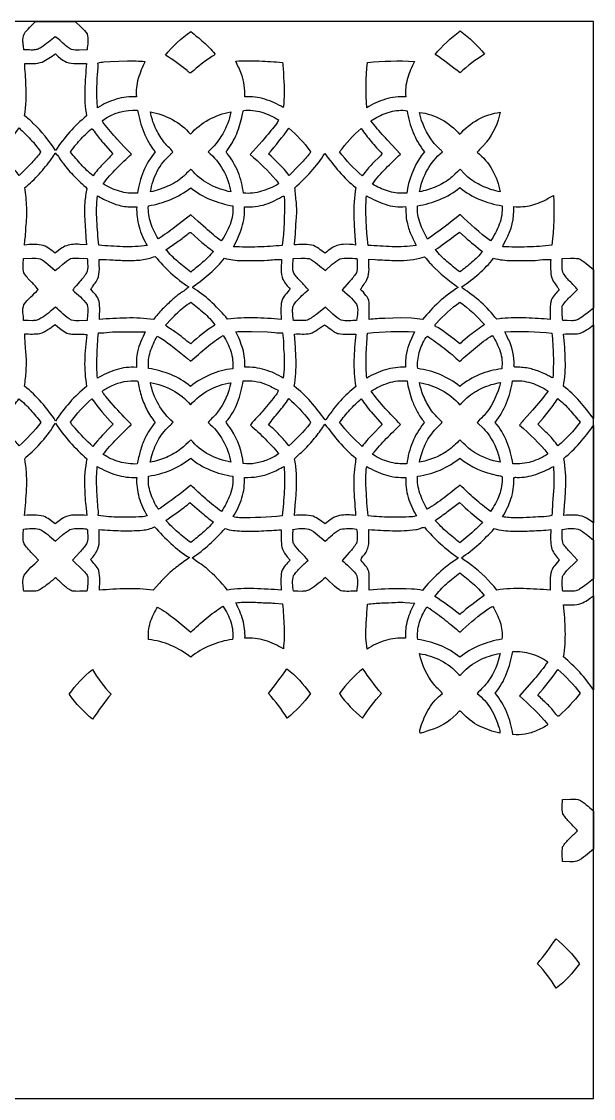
# Model space of a CAD drawing. Extents: x 6.5 to 32.8, y 0.6 to 26.9.
# Drawn here: x 18.86 to 32.82, y 0.64 to 26.92 of the extents above; entities that cross this region are included whole.
import ezdxf

# ---------------------------------------------------------------- set-up
doc = ezdxf.new("R2010")
doc.units = 0
doc.header["$LTSCALE"] = 100
doc.layers.add('LAYER_1', color=1, linetype='CONTINUOUS')

msp = doc.modelspace()

# ---------------------------------------------------------------- linework, layer by layer
at = {"layer": 'LAYER_1', "color": 0}
msp.add_lwpolyline([(32.823659, 26.918147), (6.54642, 26.918147), (6.54642, 0.640908), (32.823659, 0.640908), (32.823659, 26.918147)], close=True, dxfattribs=at)
at = {"layer": 'LAYER_1', "color": 7}
for points in [[(19.203115, 26.918147), (20.17038, 26.918147), (20.324693, 26.775691, -0.050125), (20.461269, 26.617272, -0.088556), (20.480419, 26.423379, -0.012131), (20.460743, 26.227318), (20.269806, 26.2173, -0.077487), (20.081037, 26.235464, -0.0595), (19.972874, 26.302011, -0.018629), (19.830644, 26.429793, 0.05171), (19.681098, 26.547375, -0.032526), (19.34291, 26.285391, -0.096199), (19.244961, 26.237907, -0.058101), (19.13775, 26.223015, -0.009987), (18.971853, 26.226383), (18.918007, 26.226267), (18.907364, 26.323329, -0.0153), (18.897313, 26.421573, -0.117148), (18.922737, 26.613331, -0.04062), (19.055634, 26.772045), (19.203115, 26.918147)], [(22.373726, 26.097509, -0.07193), (22.993869, 26.67482, -0.016236), (23.303612, 26.41773, -0.037385), (23.583793, 26.129304, -0.17699), (23.552195, 26.089888), (23.508378, 26.061509, 0.039643), (23.006745, 25.673131, -0.243929), (22.978657, 25.663117, -0.130431), (22.952121, 25.677171, 0.042089), (22.902424, 25.72043, 0.041947), (22.373726, 26.097509)], [(29.561909, 26.682051), (29.568683, 26.687455, -0.066559), (30.167117, 26.120612, 0.05268), (29.566996, 25.663703), (29.566996, 25.663703), (29.566996, 25.663703, 0.019658), (28.959307, 26.115769, -0.064195), (29.561909, 26.682051)], [(19.365508, 25.92986, 0.049805), (19.529347, 26.023637, -0.019384), (19.687667, 26.127465), (19.750359, 26.072311), (19.815145, 26.019104, 0.053605), (19.95622, 25.92986, 0.085669), (20.198924, 25.892218), (20.323121, 25.893942, -0.011739), (20.446554, 25.895174, 0.012373), (20.405528, 25.253976, 0.05333), (20.448656, 24.614159, 0.046665), (20.038501, 24.22335, 0.0303), (19.692397, 23.773812, 0.057275), (19.147407, 24.433371, 0.05581), (18.932722, 24.617837, 0.061297), (18.96951, 25.366739, 0.031379), (18.955846, 25.632237, -0.028411), (18.940605, 25.897539, 0.012208), (19.155027, 25.894583, 0.078183), (19.365508, 25.92986)], [(21.023339, 25.941422), (21.236308, 25.9499), (21.449425, 25.956039, -0.024795), (21.87551, 25.944838, 0.035865), (21.710653, 25.524698, 0.105143), (21.668971, 25.07874, 0.093767), (21.173776, 25.022704, 0.065218), (20.718786, 24.814917, -0.03273), (20.702724, 25.18421), (20.709326, 25.554095, -0.019706), (20.727425, 25.729397, 0.069769), (20.727983, 25.904897, -0.071669), (20.873986, 25.932028), (21.023339, 25.941422)], [(24.094623, 25.952196, -0.025549), (24.663525, 25.956794, -0.009821), (25.231639, 25.921188, -0.035027), (25.258967, 25.549366, -0.053552), (25.25161, 24.817019, 0.066871), (24.80286, 25.022408, 0.09114), (24.3143, 25.079003, 0.04221), (24.300078, 25.360826, 0.057609), (24.230476, 25.633978, 0.036866), (24.162944, 25.793284, -0.034334), (24.094623, 25.952196)], [(27.289147, 24.816231, -0.046105), (27.307486, 25.918988, -0.039646), (28.450863, 25.946152), (28.450863, 25.946152, 0.037064), (28.284627, 25.526833, 0.102861), (28.240383, 25.081105, 0.092307), (27.745352, 25.021981, 0.060917), (27.289147, 24.816231), (27.289147, 24.816231)], [(20.851223, 24.513254, -0.169783), (21.694985, 24.753953, 0.048598), (21.845948, 24.217602, 0.076473), (22.12383, 23.736236, 0.07817), (21.837835, 23.263213, 0.059365), (21.689993, 22.729292, -0.089223), (21.254809, 22.775934, -0.06879), (20.854114, 22.955014, -0.031305), (21.181922, 23.333932, -0.016057), (21.544417, 23.680528), (21.370581, 23.863052), (21.198444, 24.047326, -0.020948), (20.871982, 24.431269, -0.010771), (20.843866, 24.472656, -0.143487), (20.837912, 24.494753, -0.130847), (20.84151, 24.504666, -0.109262), (20.851223, 24.513254)], [(22.986249, 24.169285, -0.172124), (23.971908, 24.711384, -0.084816), (23.773186, 24.178942, -0.078384), (23.414831, 23.736762, -0.176212), (23.972434, 22.758986, -0.056891), (23.475695, 22.93258, -0.099334), (23.057986, 23.247479, -0.06416), (23.040417, 23.264252, 0.071221), (23.005476, 23.300654, 0.165006), (22.983621, 23.30634), (22.936363, 23.26164), (22.891322, 23.2146, -0.036053), (22.797053, 23.125027, -0.076555), (22.425887, 22.897959, -0.038552), (22.011363, 22.760562, -0.084443), (22.176647, 23.2641, -0.092013), (22.503536, 23.680528, 0.023082), (22.557142, 23.73755, 0.04911), (22.443065, 23.863089, -0.046075), (22.328004, 23.988235, -0.04977), (22.126655, 24.331908, -0.064988), (22.008473, 24.711647, -0.080862), (22.545251, 24.525604, -0.093489), (22.986249, 24.169285)], [(24.250972, 24.631239, 0.034236), (24.256938, 24.661113), (24.261253, 24.691874, -0.13073), (24.282768, 24.748172, -0.105083), (24.725244, 24.704585, -0.063444), (25.13126, 24.516933, -0.125013), (25.0858, 24.423452), (25.019056, 24.342189, -0.01655), (24.73651, 24.003081), (24.444898, 23.671857, -0.038857), (25.071085, 23.055393), (25.108103, 23.00944, -0.092323), (25.133888, 22.95659, -0.058835), (24.722616, 22.775704, -0.100817), (24.278038, 22.732183, 0.063217), (24.147374, 23.24495, 0.0777), (23.880726, 23.700762, -0.080873), (23.86668, 23.718893, -0.120557), (23.861971, 23.737024, -0.120575), (23.866573, 23.755156, -0.080897), (23.880463, 23.773287, 0.065972), (24.115382, 24.180387, 0.050249), (24.250972, 24.631239)], [(27.389911, 24.496593), (27.484081, 24.552668, -0.069494), (27.865027, 24.716912, -0.105347), (28.276383, 24.741866, 0.062474), (28.419035, 24.213135, 0.071595), (28.695504, 23.740966, 0.123919), (28.285937, 22.844126), (28.26389, 22.728968), (28.189598, 22.727139, -0.081967), (27.793504, 22.78557, -0.062542), (27.428942, 22.953963, -0.03755), (27.755141, 23.332946, -0.002825), (28.111099, 23.684733), (27.783566, 24.032865, -0.018643), (27.470975, 24.394333), (27.389911, 24.496593)], [(28.57568, 24.701662, -0.09905), (29.11548, 24.527871, -0.089019), (29.557135, 24.169022, -0.082477), (30.004407, 24.525769, -0.09824), (30.545685, 24.702976, -0.113342), (30.216168, 23.982717, -0.026095), (30.160596, 23.917824), (30.100713, 23.85675, 0.040303), (29.987031, 23.729404, -0.096991), (30.3535, 23.296881, -0.085209), (30.544371, 22.761876, -0.045913), (30.146665, 22.88758, -0.065535), (29.786798, 23.097436, -0.026966), (29.673083, 23.202939), (29.566069, 23.315537), (29.502224, 23.254254), (29.439807, 23.191443, -0.042694), (29.30645, 23.075626, -0.065169), (28.959262, 22.880452, -0.038828), (28.578571, 22.760562, -0.179276), (29.134334, 23.737024, 0.024429), (29.079641, 23.798566), (29.021178, 23.856487, -0.036921), (28.909401, 23.976936, -0.110963), (28.57568, 24.701662)], [(18.33255, 23.727302, 0.019956), (18.805277, 24.320905, -0.006468), (19.083258, 24.042859, -0.051865), (19.326355, 23.735448, -0.065984), (19.225943, 23.5992, 0.010239), (19.110356, 23.473989, -0.024498), (18.960149, 23.316556), (18.882101, 23.240635), (18.805803, 23.162867, 0.014248), (18.596965, 23.405241, 0.029141), (18.368024, 23.628499, -0.048797), (18.322105, 23.674058, -0.181982), (18.314074, 23.70015, -0.118679), (18.319222, 23.713647, -0.08359), (18.33255, 23.727302)], [(20.558232, 24.288321, -0.111232), (20.569606, 24.296557, -0.154541), (20.580149, 24.29735, -0.107044), (20.589965, 24.292372, -0.052743), (20.599159, 24.283295), (20.616099, 24.259535, 0.056682), (20.631808, 24.239445, 0.020822), (20.854475, 23.959724), (21.089558, 23.690251, -0.009889), (20.839957, 23.429876, 0.041596), (20.607108, 23.153932, -0.037539), (20.317697, 23.428759, -0.007197), (20.053709, 23.728616, -0.040901), (20.287938, 24.024432, -0.023116), (20.558232, 24.288321)], [(24.88767, 23.690514, 0.024966), (25.38904, 24.318802, -0.051289), (25.909329, 23.755681, -0.171806), (25.914572, 23.732089, -0.110353), (25.905946, 23.710616, -0.031975), (25.890668, 23.690719), (25.875957, 23.671857, -0.023709), (25.642549, 23.413092), (25.397711, 23.164969, 0.042063), (24.88767, 23.690514)], [(26.62696, 23.736499, -0.0624), (27.155396, 24.310394, 0.028176), (27.397902, 23.991092, 0.009281), (27.66386, 23.690514, -0.030985), (27.575864, 23.596507), (27.482547, 23.507624, 0.021203), (27.250523, 23.24456), (27.17668, 23.153932, -0.051348), (26.62696, 23.736499)], [(19.682937, 23.712849, -0.057029), (19.782988, 23.588656, 0.029343), (19.876338, 23.458748, 0.034813), (20.152282, 23.13833, 0.01566), (20.459167, 22.847277, 0.040488), (20.40768, 22.50477, 0.025761), (20.402014, 22.158813, 0.009153), (20.434809, 21.638801), (20.446554, 21.466408), (20.284251, 21.480483, 0.034423), (20.118548, 21.480072, 0.063147), (19.959448, 21.448523, 0.091281), (19.816951, 21.369182), (19.685565, 21.267227, 0.012473), (19.523664, 21.385474, 0.097588), (19.341859, 21.465094, 0.078614), (18.93824, 21.464832), (18.945557, 21.573574), (18.955583, 21.682046, 0.021552), (18.968985, 21.899457, 0.04122), (18.987937, 22.383878, 0.025382), (18.942445, 22.866722, 0.036962), (19.291308, 23.196403, 0.028248), (19.594646, 23.56885, 0.037834), (19.682937, 23.712849)], [(26.266699, 23.701287, 0.019053), (26.6153, 23.256414, 0.051977), (27.022433, 22.865934, 0.052437), (26.974345, 22.165744, 0.011302), (26.991541, 21.814233), (27.017703, 21.46378, 0.051847), (26.709963, 21.481518, 0.147149), (26.4241, 21.383372, 0.047267), (26.275634, 21.26565, -0.008484), (26.115704, 21.380941, 0.103196), (25.939022, 21.463518, 0.08034), (25.522002, 21.466145, 0.017237), (25.55071, 21.800326, -0.010747), (25.575082, 22.134901, 0.040016), (25.57055, 22.499432, 0.006069), (25.532513, 22.861992, 0.027345), (25.930449, 23.255133, 0.045622), (26.266699, 23.701287)], [(21.958546, 22.421849, 0.05923), (22.50324, 22.576917, 0.066839), (22.991767, 22.862255, 0.074344), (23.477108, 22.575275, 0.05403), (24.020784, 22.419746, -0.105045), (23.952167, 21.96988, -0.062949), (23.739092, 21.564159, -0.024576), (23.357776, 21.872917), (23.175827, 22.037667), (22.995971, 22.204536), (22.604966, 21.901067, -0.018157), (22.201348, 21.614349, -0.056575), (22.016684, 22.000362, -0.099215), (21.958546, 22.421849)], [(28.527856, 22.422111, 0.059106), (29.075835, 22.576096, 0.072674), (29.564493, 22.866459, 0.077336), (30.04737, 22.575373, 0.05877), (30.591933, 22.423425, -0.110064), (30.52532, 21.971654, -0.059754), (30.31208, 21.563634, -0.031467), (29.566332, 22.208215, -0.02115), (28.775387, 21.610407, -0.055244), (28.589542, 21.998621, -0.096937), (28.527856, 22.422111)], [(20.712479, 22.665439, 0.023802), (21.011186, 22.51556, 0.059121), (21.329995, 22.417119, 0.0685), (21.501618, 22.398987, -0.022457), (21.675015, 22.396622, 0.089189), (21.730394, 21.907537, 0.060227), (21.927276, 21.454321, -0.042902), (21.337286, 21.424003, -0.011429), (20.746114, 21.457737, -0.008239), (20.701607, 22.061193, -0.037626), (20.712479, 22.665439)], [(24.824079, 22.459162, 0.048576), (25.263172, 22.668592, -0.049223), (25.281828, 22.5556, -0.029757), (25.228223, 21.455897, -0.015043), (24.631959, 21.417533, -0.022603), (24.034711, 21.424102, 0.051172), (24.240626, 21.892855, 0.094957), (24.303264, 22.398462, 0.088535), (24.824079, 22.459162)], [(27.284154, 22.66465, 0.050265), (27.741312, 22.458177, 0.10965), (28.235916, 22.405031, -0.020148), (28.247905, 22.212518, 0.053597), (28.272704, 22.021383, 0.062513), (28.364904, 21.730396, 0.004833), (28.495535, 21.453795, -0.044882), (27.90906, 21.424627, -0.005592), (27.321205, 21.454583, -0.020623), (27.294862, 21.755294), (27.28647, 21.90603), (27.27522, 22.056595, -0.012145), (27.267074, 22.360918, -0.029346), (27.284154, 22.66465)], [(31.721645, 22.605431), (31.845333, 22.675013, -0.047075), (31.804702, 21.461752, -0.024283), (31.208329, 21.417478, -0.017035), (30.609801, 21.422525, -0.073006), (30.642615, 21.507039), (30.687845, 21.586232, 0.138549), (30.879143, 22.40398, 0.091851), (31.315128, 22.438357, 0.064817), (31.721645, 22.605431)], [(22.904789, 21.725765, 0.040468), (22.924904, 21.740853), (22.945486, 21.757396, -0.092389), (22.967793, 21.768371, -0.156563), (22.993081, 21.766757), (23.264656, 21.529539, 0.024715), (23.548845, 21.307694, -0.036081), (23.282328, 21.043016, -0.013033), (22.990979, 20.805536, -0.020924), (22.674239, 21.061213, -0.03421), (22.387653, 21.35), (22.650163, 21.532364, 0.017288), (22.904789, 21.725765)], [(28.967211, 21.352628, 0.009402), (29.408496, 21.669716), (29.555033, 21.776217), (29.69188, 21.655247, 0.020621), (30.116315, 21.308745, -0.039737), (29.853871, 21.043575, -0.013651), (29.56423, 20.807375, -0.02203), (29.246702, 21.059998, -0.046444), (28.967211, 21.352628)], [(18.920372, 20.78793, -0.074097), (18.900368, 20.961294, -0.01855), (18.912489, 21.136629), (19.114002, 21.143658, -0.052605), (19.31453, 21.130585, -0.047464), (19.505303, 20.996801), (19.685039, 20.847054, 0.028441), (19.777798, 20.917698), (19.866418, 20.995192, -0.056683), (20.054497, 21.135052, -0.050622), (20.26038, 21.145136), (20.46705, 21.136103, -0.006088), (20.47697, 20.960309, -0.097655), (20.451021, 20.787667, -0.05158), (20.283372, 20.573081), (20.192576, 20.47117, 0.030547), (20.110205, 20.363027, -0.009234), (20.297365, 20.198926, -0.055627), (20.461269, 20.012751, -0.082392), (20.479893, 19.817741, -0.013486), (20.461269, 19.620958), (20.270496, 19.617772, -0.040861), (20.080512, 19.628578, -0.063799), (19.877454, 19.780526, 0.018057), (19.688193, 19.951, -0.044749), (19.33345, 19.676665, -0.098979), (19.236278, 19.63121, -0.05765), (19.130163, 19.618494), (19.020648, 19.6212, 0.024494), (18.913277, 19.622009, 0.03038), (18.907241, 19.718853), (18.896722, 19.816756, -0.13337), (18.921948, 20.00697, -0.060435), (19.089302, 20.19955, 0.027439), (19.269071, 20.380895, 0.025969), (19.087134, 20.578205, -0.062735), (18.920372, 20.78793)], [(20.755574, 21.11587, -0.013011), (21.10036, 21.101992, 0.011212), (21.447487, 21.086833, 0.036065), (21.791312, 21.104193, 0.060541), (22.126195, 21.187869, 0.080884), (22.948672, 20.441333, -0.021694), (22.740425, 20.28679, 0.033889), (22.53612, 20.12732, 0.01053), (22.298803, 19.896507, 0.037238), (22.08494, 19.644607, 0.045421), (21.424855, 19.684384, 0.009697), (20.763194, 19.651439), (20.768676, 19.760342), (20.77157, 19.86954, 0.041177), (20.756888, 20.086853, 0.127723), (20.675264, 20.248392, 0.009337), (20.551663, 20.384311, -0.028016), (20.593041, 20.446872), (20.638509, 20.506993, 0.06566), (20.716684, 20.634996, 0.106609), (20.761059, 20.872083), (20.758107, 20.994469, -0.014023), (20.755574, 21.11587)], [(23.817135, 21.142935, 0.01647), (24.022656, 21.100826, 0.049092), (24.231527, 21.085914), (24.547347, 21.085323, 0.014831), (24.862969, 21.09222, -0.039053), (25.206676, 21.113768, -0.006376), (25.20214, 20.928299), (25.201551, 20.866203, 0.098459), (25.243726, 20.624748, 0.071071), (25.417419, 20.390355, -0.022912), (25.301241, 20.251414, 0.112656), (25.212457, 20.096313, 0.046918), (25.193537, 19.872595), (25.195902, 19.647498, 0.019035), (24.543799, 19.687538, 0.034329), (23.8915, 19.658009, 0.032526), (23.519086, 20.055386, 0.04718), (23.08873, 20.388516), (23.066772, 20.403178, -0.073382), (23.047081, 20.42284, -0.086771), (23.041996, 20.433308, -0.147816), (23.04217, 20.443538, -0.14296), (23.049168, 20.453035, -0.081649), (23.064555, 20.461304, 0.030364), (23.464298, 20.776401, 0.038178), (23.817135, 21.142935)], [(25.493623, 21.137417), (25.690177, 21.142114, -0.033945), (25.88673, 21.135578, -0.061459), (26.089427, 20.998739, 0.016162), (26.280101, 20.843375), (26.448866, 20.994502, -0.045146), (26.631427, 21.127695, -0.072878), (26.838886, 21.146154, 0.005017), (27.04871, 21.136629, -0.009014), (27.058761, 20.958272, -0.086415), (27.035309, 20.782674, -0.031004), (26.869631, 20.574165), (26.692128, 20.375114), (26.872324, 20.207367, -0.046423), (27.037936, 20.025627, -0.1153), (27.066973, 19.824573, -0.018217), (27.042403, 19.620169, 0.014444), (26.851631, 19.617345, -0.055311), (26.662435, 19.629892, -0.048148), (26.464173, 19.77895), (26.282466, 19.948898), (26.068076, 19.780493, -0.041464), (25.840483, 19.631994, -0.053701), (25.671586, 19.620859, 0.022461), (25.501506, 19.620169), (25.487895, 19.738261, -0.030775), (25.478743, 19.86054, -0.080959), (25.495557, 19.976612, -0.128305), (25.559842, 20.076079, -0.042536), (25.863606, 20.374589, 0.008213), (25.678516, 20.571865, -0.03911), (25.506236, 20.779784, -0.093849), (25.483473, 20.956925), (25.493623, 21.137417)], [(28.581404, 21.146564), (28.700575, 21.178234), (28.737769, 21.135772), (28.806773, 21.053739, 0.033792), (28.880496, 20.976075, 0.052117), (29.524289, 20.432662, 0.08387), (28.649519, 19.643819, 0.045227), (28.385532, 19.677421), (28.118982, 19.684811), (27.733922, 19.67591, 0.021741), (27.349847, 19.649074), (27.351259, 19.855318, 0.024507), (27.34538, 20.061364, 0.143795), (27.269406, 20.237192, 0.01871), (27.139629, 20.38326, -0.035184), (27.178819, 20.447533), (27.223552, 20.508406, 0.065511), (27.30176, 20.637099, 0.097184), (27.34423, 20.873955, 0.00727), (27.340226, 21.056587), (27.339599, 21.116921), (27.494775, 21.110887, 0.004701), (27.963651, 21.087695, 0.026483), (28.274947, 21.095224, 0.044269), (28.581404, 21.146564)], [(30.38697, 21.141359, 0.062382), (30.82695, 21.08552, 0.005155), (31.161041, 21.08673), (31.272251, 21.086439, 0.029104), (31.399514, 21.08901), (31.526286, 21.101089, -0.045929), (31.780715, 21.111403, 0.013755), (31.776642, 20.885353, 0.06193), (31.806467, 20.662062, 0.0968), (31.888255, 20.515106), (31.939421, 20.447664, -0.045205), (31.982261, 20.377217, -0.015529), (31.885331, 20.262221, 0.067766), (31.801211, 20.138357, 0.071997), (31.766197, 19.895194, 0.003204), (31.767839, 19.648286, 0.016818), (31.181463, 19.68514, 0.023834), (30.594298, 19.6743, 0.02703), (30.527488, 19.665465), (30.46186, 19.65249, 0.088442), (29.622828, 20.413742), (29.61258, 20.446063, 0.029488), (30.02579, 20.765331, 0.044585), (30.38697, 21.141359)], [(32.063195, 21.135052), (32.259191, 21.142935, -0.040503), (32.454989, 21.135052, -0.064417), (32.646911, 21.012699), (32.823659, 20.867287), (32.823659, 19.925511, -0.023718), (32.497295, 19.676665, -0.104686), (32.399343, 19.630081, -0.059825), (32.291906, 19.61833), (32.180872, 19.622345, 0.029431), (32.07213, 19.62306, -0.024693), (32.061684, 19.800497), (32.061093, 19.978328, -0.048632), (32.236855, 20.188907, -0.011436), (32.436858, 20.377217, 0.01137), (32.242538, 20.580635, -0.066932), (32.072655, 20.803171, -0.057448), (32.060239, 20.968422), (32.063195, 21.135052)], [(22.372938, 19.512433), (22.52007, 19.661827, -0.008178), (22.668656, 19.811074, -0.058391), (22.996497, 20.070298, -0.014641), (23.310937, 19.812026, -0.056816), (23.584582, 19.512958, 0.042982), (22.991504, 19.056523, -0.027023), (22.810684, 19.193755, 0.027987), (22.629667, 19.330594, 0.017559), (22.498445, 19.417867, -0.04706), (22.372938, 19.512433)], [(28.98981, 19.556841, -0.052598), (29.562916, 20.074503, -0.05206), (30.162563, 19.526885, -0.028591), (29.985684, 19.39655, 0.030835), (29.809397, 19.265427), (29.68389, 19.160482, 0.01303), (29.559763, 19.054158), (29.42067, 19.164226), (29.280272, 19.272522, 0.026642), (28.987182, 19.471966, -0.188539), (28.962613, 19.488553, -0.188955), (28.958934, 19.512433, -0.187816), (28.98981, 19.556841)], [(19.311114, 19.304317, 0.066677), (19.504449, 19.400163, 0.014103), (19.680835, 19.52636), (19.748368, 19.467642), (19.818068, 19.411167, 0.058576), (19.970673, 19.318244, 0.065419), (20.089754, 19.292217, 0.028492), (20.211865, 19.288978), (20.334321, 19.290714, -0.045568), (20.454437, 19.279616, 0.025645), (20.40405, 18.646204, 0.051904), (20.451809, 18.013579, 0.04745), (20.038008, 17.623231, 0.036071), (19.693974, 17.169029, 0.07843), (18.937715, 18.020674, -0.014148), (18.959164, 18.212531, 0.038245), (18.97135, 18.405373, 0.049279), (18.969937, 18.852808), (18.95195, 19.07628, -0.01947), (18.943496, 19.29985, 0.045039), (19.311114, 19.304317)], [(25.906176, 19.307207, 0.059186), (26.088408, 19.399802), (26.258028, 19.51506, -0.047456), (26.342287, 19.462559), (26.422458, 19.399933, 0.033142), (26.505683, 19.341791, 0.073245), (26.599106, 19.30274, 0.033694), (26.810244, 19.287335, 0.012438), (27.02217, 19.291441, 0.018926), (26.977269, 18.649817, 0.050798), (27.021644, 18.009375, 0.0499), (26.645289, 17.661595, 0.028489), (26.326874, 17.258634, 0.074692), (26.319571, 17.251101), (26.29879, 17.216426, -0.042083), (26.291284, 17.206375, -0.094549), (26.283012, 17.199843, -0.162343), (26.273686, 17.19849, -0.129295), (26.263021, 17.203977, 0.027442), (25.922303, 17.641887, 0.053601), (25.516747, 18.018309, 0.053787), (25.563389, 18.654579, 0.01225), (25.547713, 18.974378), (25.522528, 19.293018, -0.012301), (25.714844, 19.293609, 0.046383), (25.906176, 19.307207)], [(32.474697, 19.305894, 0.064359), (32.657455, 19.395138, 0.018919), (32.823659, 19.513747), (32.823659, 17.228415, 0.021469), (32.485898, 17.651971, 0.052908), (32.089998, 18.020148, 0.051016), (32.13664, 18.655565, 0.019089), (32.094203, 19.292755, -0.017582), (32.284844, 19.294397, 0.043627), (32.474697, 19.305894)], [(20.738494, 19.320083, 0.025534), (21.010726, 19.336769, -0.031323), (21.282958, 19.350302), (21.878663, 19.349777, -0.009177), (21.775656, 19.109767, 0.049697), (21.692358, 18.862071, 0.054267), (21.665818, 18.671692), (21.664422, 18.575247), (21.66608, 18.478949, 0.094049), (21.17128, 18.42127, 0.061911), (20.715107, 18.2146, -0.028102), (20.704629, 18.767637, -0.011997), (20.738494, 19.320083)], [(22.990453, 18.629255, -0.007214), (23.37351, 18.962023, -0.03539), (23.782975, 19.260697, -0.062392), (23.96882, 18.872286, -0.104755), (24.017893, 18.447416, 0.139755), (22.986774, 18.015156, 0.079246), (22.504094, 18.304008, 0.056808), (21.962488, 18.453723, -0.102932), (22.005385, 18.86217, -0.058229), (22.175596, 19.238887, -0.074162), (22.341143, 19.140084, -0.024331), (22.990453, 18.629255)], [(24.090681, 19.350039, -0.013072), (24.476957, 19.354474), (24.863232, 19.348463), (25.046122, 19.32951, 0.028866), (25.229799, 19.322974, -0.040137), (25.255223, 19.062008, 0.019755), (25.270004, 18.800057, -0.047439), (25.250559, 18.218541, 0.065086), (24.802039, 18.421402, 0.086942), (24.315089, 18.481577, 0.084679), (24.261812, 18.930195, 0.050249), (24.090681, 19.350039)], [(27.307623, 19.312042, -0.040807), (28.455068, 19.349777), (28.455068, 19.349777), (28.34247, 19.09423, 0.054189), (28.25904, 18.828436, 0.046354), (28.237, 18.656156, 0.015711), (28.236441, 18.482102, 0.084367), (27.7444, 18.419628, 0.061077), (27.289409, 18.218804, -0.032717), (27.272968, 18.721878, -0.011738), (27.30128, 19.224998), (27.307623, 19.312042)], [(29.555296, 18.623474, -0.007176), (29.941243, 18.959067, -0.034744), (30.353598, 19.26096, -0.065941), (30.544108, 18.870972, -0.11749), (30.58405, 18.442949, 0.147687), (29.564756, 18.015418, 0.138536), (28.532323, 18.448205, -0.090015), (28.572001, 18.845089, -0.073176), (28.736234, 19.209456), (28.773811, 19.238887, -0.014237), (29.176969, 18.946848, -0.025958), (29.555296, 18.623474)], [(30.663407, 19.350039, -0.03401), (31.810934, 19.315616, -0.014377), (31.842335, 18.771349, -0.023967), (31.831956, 18.226687, -0.058793), (31.720245, 18.275859, 0.022237), (31.612278, 18.33311, 0.043519), (31.306805, 18.440124, 0.0601), (30.986354, 18.482102), (30.951976, 18.483223, -0.041142), (30.91511, 18.48496, -0.065742), (30.899647, 18.489362, -0.118176), (30.888246, 18.497881, -0.136898), (30.882467, 18.511838, -0.090449), (30.883873, 18.532554, 0.123729), (30.753801, 19.148756, 0.007049), (30.685587, 19.299558), (30.663407, 19.350039)], [(21.058551, 18.031973, -0.123627), (21.693934, 18.153111, -0.019642), (21.735715, 17.97643, 0.023968), (21.779073, 17.799945, 0.041287), (21.919097, 17.452494, 0.056729), (22.123567, 17.139335), (21.987714, 16.948004, 0.050325), (21.873145, 16.743863, 0.044305), (21.761237, 16.438883, 0.013282), (21.685, 16.122669, -0.083526), (21.251228, 16.175158, -0.072223), (20.853325, 16.357325, -0.028643), (21.182382, 16.730691, -0.007664), (21.537847, 17.079423, 0.117288), (21.512096, 17.117985), (21.479249, 17.151423, -0.019597), (21.053891, 17.610408), (20.917705, 17.768412, 0.031776), (20.893842, 17.799645), (20.868106, 17.830657, -0.160586), (20.837822, 17.901375, -0.041671), (20.945723, 17.97032), (21.058551, 18.031973)], [(23.859441, 17.157204, 0.089795), (24.134433, 17.624282, 0.046989), (24.27541, 18.151272, -0.044959), (24.550467, 18.141155, -0.064291), (24.816459, 18.071914, -0.039051), (24.974122, 18.000013), (25.050737, 17.959173), (25.128632, 17.92082, -0.13281), (25.078935, 17.813215, 0.011633), (25.003815, 17.718223), (24.76305, 17.430618, -0.021775), (24.510854, 17.153262, 0.059135), (24.447263, 17.06681, -0.024478), (24.80782, 16.734896, -0.015367), (25.140982, 16.375193, -0.067686), (25.008611, 16.288577), (24.936266, 16.255431), (24.863232, 16.224625, -0.048501), (24.575036, 16.139059, -0.086647), (24.276198, 16.132917, 0.114344), (23.988463, 16.952767, 0.037703), (23.954003, 17.002965), (23.915576, 17.050847, -0.115812), (23.859441, 17.157204)], [(27.395569, 17.899273, -0.063859), (27.816498, 18.100031, -0.108164), (28.277434, 18.147856, 0.045478), (28.320463, 17.911426), (28.354147, 17.7957), (28.390689, 17.680909, 0.02328), (28.509429, 17.42175, 0.046236), (28.662658, 17.181904, 0.000617), (28.684994, 17.149058, -0.143699), (28.689781, 17.131501, -0.216162), (28.679738, 17.114635, 0.078695), (28.405371, 16.649232, 0.057231), (28.264821, 16.126085, -0.086849), (27.831213, 16.172826, -0.077929), (27.435248, 16.355748), (27.438927, 16.375193, -0.021084), (27.76552, 16.740611, -0.011651), (28.115566, 17.084153, -0.007091), (27.740097, 17.47841, -0.030466), (27.395569, 17.899273)], [(30.849187, 18.149695, -0.099763), (31.303816, 18.100885, -0.077206), (31.715285, 17.897959, -0.018457), (31.337558, 17.435131), (31.206295, 17.285174), (31.108346, 17.180393, 0.051527), (31.020252, 17.067336, -0.045351), (31.713183, 16.369675, -0.077989), (31.305064, 16.177063, -0.086101), (30.857333, 16.124771, 0.052942), (30.709786, 16.661714, 0.085923), (30.422707, 17.136182, 0.07813), (30.702067, 17.614264, 0.053026), (30.849187, 18.149695)], [(22.007159, 18.109228, -0.081009), (22.545185, 17.922857, -0.090452), (22.989402, 17.56818, -0.178011), (23.973222, 18.106075, -0.108802), (23.648172, 17.386341, -0.040772), (23.533045, 17.258601, 0.030995), (23.415356, 17.133029, -0.096156), (23.779, 16.698108, -0.079423), (23.972959, 16.163661, -0.071396), (23.434407, 16.35427, -0.103157), (22.994395, 16.71417), (22.934031, 16.658298), (22.875687, 16.600258, -0.030767), (22.754221, 16.489499, -0.062545), (22.397376, 16.283781, -0.053365), (22.002692, 16.164975, -0.05038), (22.140976, 16.588203, -0.080037), (22.382135, 16.960387), (22.426802, 17.006377), (22.47381, 17.050026, 0.035595), (22.563711, 17.141437, -0.16978), (22.007159, 18.109228)], [(29.735295, 17.738982, -0.073145), (30.11753, 17.979419, -0.062523), (30.550415, 18.109491, -0.110955), (30.20592, 17.367947, -0.038157), (30.098315, 17.250948), (30.041113, 17.195601), (29.98598, 17.138284), (30.143545, 16.982329, -0.045915), (30.283175, 16.810607, -0.097335), (30.547787, 16.16445, -0.088769), (29.9216, 16.400945, -0.0544), (29.731977, 16.54501, -0.011752), (29.562653, 16.713118, -0.053247), (29.267987, 16.448474, -0.070261), (28.918335, 16.26404), (28.749603, 16.204982, -0.066339), (28.575943, 16.167603, -0.056017), (28.70907, 16.581568, -0.075344), (28.944087, 16.94646), (28.990315, 16.995903), (29.038981, 17.043029, 0.028401), (29.133283, 17.140386, 0.021764), (28.998875, 17.276535, -0.051501), (28.873139, 17.419976, -0.044714), (28.688377, 17.749493, -0.062087), (28.57752, 18.109754, -0.077664), (29.115415, 17.924072, -0.097016), (29.557135, 17.567917), (29.602377, 17.609907, -0.013541), (29.735295, 17.738982)], [(18.320725, 17.111219), (18.565498, 17.4071, 0.024791), (18.794504, 17.714807, -0.041189), (19.083619, 17.443527, -0.025266), (19.334501, 17.136182, -0.045717), (18.803438, 16.563601, 0.016872), (18.594928, 16.80706, 0.031006), (18.364345, 17.029234, 0.051368), (18.345927, 17.04718), (18.324207, 17.066974, -0.142054), (18.311651, 17.088394, -0.135633), (18.312705, 17.099645, -0.110642), (18.320725, 17.111219)], [(20.058964, 17.140386, -0.058509), (20.580042, 17.710865, 0.038316), (21.096127, 17.089934, 0.029085), (20.599225, 16.549937, -0.033518), (20.169066, 16.996124), (20.107315, 17.064609, -0.102722), (20.058964, 17.140386)], [(24.889509, 17.081525, -0.00574), (25.143676, 17.394586, 0.02397), (25.386412, 17.716909, -0.050927), (25.880687, 17.193466, -0.083125), (25.91038, 17.148828, -0.132873), (25.913722, 17.123737, -0.18051), (25.899869, 17.100445, -0.037732), (25.390353, 16.56544, 0.02071), (25.154121, 16.837377, 0.03451), (24.889509, 17.081525)], [(26.625909, 17.139073, -0.021038), (26.875444, 17.439914, -0.031459), (27.155133, 17.712967, 0.034407), (27.398821, 17.39094), (27.664386, 17.086255), (27.410383, 16.827983, 0.035293), (27.177468, 16.550988, -0.051369), (26.625909, 17.139073)], [(31.950203, 17.716383, -0.050028), (32.240862, 17.446188, -0.012773), (32.496244, 17.140912, -0.053447), (31.957298, 16.562287, 0.045437), (31.723923, 16.839085, 0.003569), (31.464337, 17.092036), (31.592652, 17.242765), (31.719095, 17.395243, 0.031073), (31.950203, 17.716383)], [(19.687142, 17.116737, 0.067285), (20.45759, 16.249851, 0.059919), (20.401226, 15.560237, 0.016343), (20.436099, 15.040452), (20.45286, 14.868456, 0.012284), (20.203227, 14.877194, 0.072931), (19.956746, 14.843756, 0.060638), (19.815539, 14.761574), (19.684777, 14.662443), (19.616185, 14.714328), (19.546164, 14.764563, 0.053968), (19.395727, 14.847172, 0.058446), (19.167936, 14.876438, 0.031634), (18.937977, 14.864515, 0.007853), (18.985211, 15.515763, 0.052398), (18.954007, 16.166815, 0.039865), (18.949954, 16.197777), (18.944842, 16.230241, -0.102493), (18.947466, 16.260489, -0.17227), (18.96662, 16.284799, 0.082546), (19.687142, 17.116737)], [(26.268802, 17.097029, 0.018339), (26.616022, 16.656425, 0.050661), (27.019805, 16.268245, -0.035381), (27.011068, 16.166322), (26.994842, 16.065385, 0.041199), (26.977367, 15.463997, 0.006049), (27.016652, 14.863201, 0.080536), (26.625121, 14.863464, 0.115425), (26.436056, 14.787391, 0.022526), (26.272218, 14.661654), (26.133736, 14.763512, 0.062532), (25.983431, 14.84507, 0.067891), (25.753965, 14.875781, 0.021606), (25.52174, 14.865303), (25.551794, 15.211682, 0.011931), (25.574951, 15.559515, 0.026066), (25.571699, 15.90651, 0.040102), (25.522528, 16.250376, -0.02253), (25.657659, 16.375522, 0.021015), (25.793183, 16.500273, 0.015808), (26.045182, 16.787417, 0.031601), (26.268802, 17.097029)], [(32.100246, 16.259573, 0.041146), (32.487277, 16.635732, 0.022627), (32.823659, 17.058401), (32.823659, 14.683202), (32.690564, 14.774942, 0.053951), (32.54801, 14.849537, 0.060346), (32.3238, 14.87588, 0.021175), (32.097619, 14.865566), (32.126002, 15.213821, 0.011443), (32.145739, 15.563358, 0.05477), (32.100246, 16.259573)], [(20.712217, 16.063282, 0.064537), (21.173514, 15.856185, 0.086792), (21.674226, 15.795517, 0.085554), (21.72908, 15.307845, 0.070265), (21.930167, 14.858997, -0.053828), (21.788532, 14.831143, -0.01044), (21.257436, 14.824869, -0.032929), (20.728509, 14.864515, 0.102727), (20.737771, 14.967554), (20.72772, 15.071579, -0.007874), (20.697501, 15.567332, -0.037439), (20.712217, 16.063282)], [(21.964064, 15.828889, 0.139581), (22.991767, 16.265617, 0.079568), (23.473856, 15.973119, 0.060538), (24.019207, 15.823897, -0.111654), (23.952791, 15.372355, -0.052113), (23.744084, 14.962003, -0.024524), (23.35771, 15.271615, -0.011501), (22.994395, 15.608423, -0.025284), (22.253377, 15.04793, -0.017923), (22.218822, 15.026941, -0.05817), (22.209614, 15.023903, -0.107207), (22.201126, 15.023948, -0.142868), (22.193833, 15.028174, -0.105188), (22.188209, 15.037682, -0.058125), (22.010411, 15.416534, -0.107331), (21.964064, 15.828889)], [(24.944429, 15.904042, 0.040062), (25.108267, 15.98087, -0.02396), (25.269741, 16.06302, -0.032637), (25.275358, 15.458315, -0.011952), (25.227172, 14.854792, -0.030642), (24.17871, 14.81196, -0.074968), (24.028404, 14.838238, 0.075853), (24.242367, 15.293786, 0.08392), (24.30379, 15.79289, 0.042283), (24.630219, 15.814962, 0.062294), (24.944429, 15.904042)], [(27.287307, 16.061969, 0.061092), (27.746239, 15.856316, 0.090298), (28.243799, 15.796306, 0.083355), (28.300853, 15.308304, 0.069219), (28.501578, 14.858734), (28.442947, 14.841489, -0.06472), (28.383331, 14.831143, -0.01151), (27.8546, 14.825329, -0.024156), (27.327249, 14.857157, -0.042537), (27.292793, 15.172024, 0.017518), (27.273906, 15.48965), (27.269127, 15.632878), (27.266614, 15.776401, -0.041072), (27.287307, 16.061969)], [(28.530746, 15.825473, 0.064334), (29.077805, 15.974531, 0.071678), (29.564756, 16.264303, 0.129274), (30.481831, 15.843867, 0.036154), (30.51166, 15.839269), (30.542696, 15.835459, -0.079995), (30.571219, 15.82613, -0.133879), (30.593509, 15.804977, -0.106765), (30.522857, 15.363027, -0.056909), (30.313657, 14.963054, -0.021957), (29.928794, 15.272403, -0.013302), (29.566595, 15.608161, -0.011489), (29.177955, 15.297925, -0.025377), (28.76803, 15.017448, -0.050863), (28.587111, 15.404709, -0.102167), (28.530746, 15.825473)], [(30.9585, 15.796568, 0.0905), (31.418418, 15.869521, 0.045127), (31.844043, 16.063282, -0.039776), (31.848018, 15.463176), (31.827082, 15.163271, 0.00692), (31.808043, 14.863464, -0.04655), (31.541921, 14.83111, 0.011366), (31.273827, 14.817478, -0.003033), (30.936789, 14.808183, -0.047971), (30.601918, 14.832982, 0.065158), (30.810362, 15.274177, 0.086049), (30.87888, 15.755576, -0.089403), (30.877376, 15.7722, -0.130225), (30.881676, 15.78382, -0.186612), (30.902628, 15.795484, -0.055583), (30.931611, 15.797443), (30.9585, 15.796568)], [(22.386602, 14.742326), (22.534477, 14.849783), (22.683732, 14.955565, 0.024791), (22.972585, 15.179842), (23.257167, 14.935857, 0.017447), (23.549633, 14.701333, -0.026601), (23.281375, 14.442634, -0.010665), (22.994395, 14.204431, -0.031743), (22.677294, 14.4584, -0.017485), (22.386602, 14.742326)], [(28.960642, 14.746793, 0.012902), (29.261483, 14.959474), (29.55661, 15.179842, 0.033093), (30.118154, 14.706589, -0.041403), (29.853115, 14.442075), (29.565018, 14.201803, -0.020085), (29.248739, 14.458926, -0.03118), (28.960642, 14.746793)], [(18.910386, 14.533422, -0.021616), (19.1029, 14.546692, -0.05039), (19.294822, 14.53237, -0.065993), (19.50008, 14.398225, 0.008042), (19.689769, 14.24043), (19.861392, 14.389915, -0.046675), (20.044249, 14.524225, -0.090384), (20.190252, 14.547217), (20.339605, 14.545772, 0.040128), (20.373975, 14.544183), (20.410193, 14.5439, -0.084534), (20.4437, 14.536866, -0.1509), (20.46994, 14.515027, -0.021702), (20.478612, 14.342452, -0.097817), (20.447079, 14.174212, -0.028128), (20.283996, 13.967804), (20.106526, 13.773221), (20.189041, 13.693256), (20.273157, 13.614769, -0.030967), (20.43289, 13.449223, -0.038591), (20.461203, 13.40938, -0.113159), (20.47651, 13.363033, -0.062146), (20.458379, 13.017488), (20.368629, 13.017607), (20.278806, 13.015681, -0.029532), (20.099431, 13.020378, -0.084388), (19.884582, 13.169074, 0.012039), (19.691609, 13.348318, -0.015632), (19.482869, 13.174921, -0.047232), (19.254618, 13.029312, -0.061577), (19.086444, 13.016404, 0.021909), (18.916693, 13.016699, 0.011483), (18.900868, 13.165192), (18.896197, 13.215158, -0.133822), (18.925364, 13.408493, -0.044525), (19.092093, 13.601499), (19.184696, 13.689774), (19.27853, 13.776374), (19.184224, 13.871773), (19.091469, 13.969019, -0.03765), (18.923525, 14.177628, -0.077173), (18.901091, 14.354539, -0.012395), (18.910386, 14.533422)], [(21.818488, 14.508721, 0.096457), (22.110954, 14.589392, 0.022744), (22.507576, 14.180847, 0.052852), (22.959972, 13.837337, 0.003399), (22.666061, 13.623572, 0.044469), (22.394223, 13.383004, 0.03053), (22.231435, 13.216538), (22.077319, 13.042977, 0.040033), (21.422622, 13.078254, 0.013871), (20.767136, 13.042977), (20.771997, 13.28384, 0.058184), (20.746903, 13.522536, 0.095838), (20.658053, 13.663711, -0.018803), (20.547721, 13.79109, 0.077935), (20.72772, 14.052023, 0.083069), (20.760632, 14.284609, -0.005789), (20.757676, 14.521334, 0.006894), (21.288082, 14.494728, 0.031395), (21.818488, 14.508721)], [(23.02619, 13.831294, 0.064549), (23.829748, 14.548137, 0.065273), (24.027649, 14.501363, 0.013707), (24.231264, 14.486123, 0.019554), (24.717558, 14.489407, 0.007204), (25.203259, 14.518706), (25.202734, 14.332007, 0.021111), (25.207727, 14.145307, 0.117563), (25.284817, 13.946684, 0.027327), (25.349217, 13.85985), (25.419258, 13.778214, 0.008464), (25.298383, 13.646269, 0.107031), (25.211405, 13.492055, 0.048148), (25.192124, 13.269519), (25.197478, 13.045604, 0.009809), (24.543339, 13.081703, 0.045975), (23.890974, 13.045079, 0.047662), (23.373313, 13.577718, 0.017299), (23.200047, 13.705097), (23.11217, 13.766988), (23.02619, 13.831294)], [(25.48863, 14.523699, -0.104078), (25.878847, 14.532896, -0.057622), (26.084237, 14.397174), (26.274057, 14.238591, 0.006519), (26.452282, 14.396747, -0.066283), (26.646668, 14.531845, -0.076885), (27.03636, 14.534473, -0.131323), (27.035046, 14.181832, -0.041639), (26.870255, 13.969611), (26.687923, 13.771382, 0.009496), (26.860434, 13.61339, -0.040009), (27.022695, 13.445544, -0.141451), (27.065265, 13.235457, -0.012496), (27.043192, 13.017488, 0.015794), (26.848674, 13.014367, -0.059702), (26.656128, 13.027999, -0.047758), (26.45918, 13.178042), (26.368786, 13.263311), (26.280363, 13.350157, -0.03601), (25.914847, 13.069517, -0.09792), (25.817683, 13.025991, -0.056968), (25.712414, 13.014761), (25.604041, 13.018559, 0.025384), (25.497565, 13.020115, -0.01275), (25.479597, 13.211249, -0.097649), (25.50282, 13.399033, -0.039244), (25.669878, 13.595193, -0.023165), (25.86019, 13.769279, 0.01498), (25.690012, 13.953089, -0.037093), (25.528309, 14.143993, -0.103213), (25.489332, 14.232219, -0.05858), (25.480977, 14.328131), (25.486368, 14.4269, 0.029595), (25.48863, 14.523699)], [(28.487126, 14.522911, 0.0801), (28.59276, 14.551126), (28.644321, 14.569434, -0.060672), (28.697607, 14.579144, 0.069737), (29.519821, 13.836024), (29.509573, 13.815002, 0.04641), (29.04716, 13.46108, 0.034426), (28.647417, 13.037196, 0.043905), (28.385105, 13.071882), (28.252544, 13.076365), (28.120033, 13.078188, 0.022746), (27.348533, 13.042714), (27.350504, 13.269388, 0.032921), (27.339862, 13.495471, 0.113676), (27.262508, 13.640915, 0.014804), (27.149877, 13.763498, -0.131567), (27.162458, 13.821169, -0.05854), (27.197111, 13.871892), (27.238563, 13.920842, 0.067989), (27.271541, 13.973191, 0.079912), (27.324432, 14.102504, 0.048861), (27.342095, 14.240069, 0.009406), (27.340368, 14.451275), (27.340913, 14.520546, 0.007333), (27.914709, 14.492955, 0.042952), (28.487126, 14.522911)], [(29.598916, 13.833133, 0.03667), (30.022078, 14.163898, 0.025652), (30.400897, 14.544721, 0.0621), (30.857431, 14.483298, 0.014195), (31.320075, 14.491641, 0.01154), (31.779401, 14.520283), (31.776708, 14.321627, 0.048713), (31.791752, 14.123759, 0.107848), (31.845259, 13.974143, 0.037006), (31.939955, 13.844432, 0.057285), (31.95396, 13.826457), (31.970404, 13.808235, -0.098358), (31.981674, 13.788339, -0.177322), (31.980159, 13.765338), (31.877021, 13.648306, 0.075478), (31.795168, 13.516492, 0.048454), (31.766952, 13.281738, 0.015493), (31.76889, 13.044816, 0.011426), (31.116525, 13.081768, 0.044783), (30.465539, 13.045604, 0.059976), (29.853017, 13.64893), (29.789405, 13.694857), (29.724291, 13.738864, -0.033012), (29.598916, 13.833133)], [(32.060305, 14.523173, -0.101037), (32.452361, 14.533159, -0.071729), (32.644809, 14.410641, 0.015399), (32.823659, 14.266445), (32.823659, 13.321778, -0.031987), (32.486522, 13.066889, -0.099901), (32.390109, 13.024952, -0.055269), (32.285567, 13.014991), (32.177969, 13.018629, 0.033192), (32.072392, 13.017488, -0.016497), (32.060174, 13.197881, -0.042935), (32.069239, 13.377486, -0.080585), (32.240074, 13.586521), (32.339176, 13.680126, 0.029588), (32.431602, 13.779002), (32.252983, 13.968658, -0.039226), (32.08737, 14.168956, -0.111315), (32.059746, 14.343601, 0.0292), (32.060305, 14.523173)], [(28.95197, 12.890306, -0.050812), (29.236717, 13.201625, -0.023256), (29.565018, 13.468405, -0.013407), (29.877947, 13.207768, -0.047057), (30.156782, 12.911853), (30.003273, 12.80171), (29.851046, 12.689154, 0.025597), (29.560288, 12.446746, 0.028696), (28.95197, 12.890306)], [(32.518843, 12.71635, 0.051138), (32.677065, 12.802113), (32.751088, 12.853924), (32.823659, 12.907386), (32.823659, 10.610493, 0.075852), (32.093151, 11.412737, 0.045937), (32.136082, 12.04789, 0.019988), (32.095254, 12.684029, 0.005443), (32.30892, 12.682354, 0.079325), (32.518843, 12.71635)], [(22.990716, 12.01685, -0.013816), (23.370521, 12.352444, -0.030801), (23.778508, 12.65276, -0.068506), (23.969707, 12.26678, -0.115944), (24.011324, 11.843158, 0.062235), (23.472509, 11.695808, 0.074111), (22.993606, 11.410109, 0.060707), (22.506821, 11.695414, 0.077532), (21.962488, 11.83764, -0.098955), (22.005615, 12.252886, -0.070336), (22.183742, 12.632263, -0.035729), (22.60063, 12.342688, -0.008751), (22.990716, 12.01685)], [(24.090418, 12.73238, -0.046978), (24.475084, 12.753073, -0.007845), (24.860342, 12.731591, -0.037425), (25.046713, 12.724858), (25.23269, 12.706102, -0.015383), (25.271285, 12.15878, -0.03592), (25.253712, 11.610867, 0.060538), (24.80401, 11.814483, 0.093437), (24.315877, 11.872851, 0.080866), (24.263158, 12.317692, 0.05799), (24.090418, 12.73238)], [(27.305964, 12.701372, -0.031188), (27.647667, 12.731033, 0.008975), (27.990749, 12.745518, -0.028376), (28.224288, 12.745288), (28.457433, 12.730277, 0.057667), (28.282788, 12.316739, 0.092837), (28.238018, 11.872063, 0.090238), (27.746141, 11.815764, 0.071966), (27.296242, 11.606137, -0.050618), (27.272822, 12.153361, -0.003884), (27.298314, 12.564576), (27.305964, 12.701372)], [(30.151526, 12.514804), (30.252759, 12.590253, -0.086614), (30.364635, 12.646979, -0.049575), (30.543944, 12.26205, -0.05111), (30.589933, 12.056221, -0.069644), (30.585101, 11.844997, 0.06181), (30.045301, 11.695053, 0.071426), (29.56423, 11.409321, 0.137702), (28.533374, 11.839742, -0.095707), (28.572231, 12.2407, -0.071628), (28.740176, 12.608351, -0.102702), (28.748591, 12.62011, -0.133285), (28.758718, 12.625168, -0.157728), (28.782088, 12.620701, -0.04137), (28.806247, 12.605986), (28.827153, 12.592059, -0.022582), (29.205414, 12.315393, -0.00787), (29.566332, 12.016062, -0.034529), (30.151526, 12.514804)], [(28.576994, 11.4984, -0.077212), (29.100667, 11.325398, -0.096347), (29.534274, 10.987045, 0.088983), (29.545491, 10.973376, 0.141072), (29.55695, 10.968249, 0.125652), (29.568478, 10.969909, 0.069656), (29.579898, 10.9766, 0.045985), (29.601712, 10.998057), (29.620989, 11.018578, -0.097335), (30.042082, 11.335843, -0.06877), (30.545159, 11.500765, -0.107299), (30.256635, 10.826491, -0.043119), (30.124986, 10.67116, 0.014648), (29.984666, 10.523515, -0.088539), (30.318912, 10.145615, -0.072388), (30.518357, 9.680804), (30.535634, 9.617049, -0.109162), (30.537539, 9.55152, -0.060545), (30.03906, 9.728858, -0.095326), (29.620201, 10.047897, 0.031582), (29.580883, 10.086196, 0.17273), (29.558601, 10.094161, 0.130943), (29.547483, 10.090261, 0.094201), (29.536639, 10.079167, -0.125133), (28.907825, 9.651373), (28.830594, 9.624), (28.752526, 9.599115, 0.020825), (28.598016, 9.545476, -0.205581), (28.588031, 9.626344), (28.611155, 9.707607, -0.070506), (28.809548, 10.158294, -0.089776), (29.138013, 10.523252, 0.030396), (29.03136, 10.634602, -0.037301), (28.926481, 10.747134, -0.119078), (28.576994, 11.4984)], [(30.852866, 11.544648, -0.092947), (31.302108, 11.491864, -0.071218), (31.712131, 11.29738, -0.027841), (31.377655, 10.872411), (31.018938, 10.466756, -0.031876), (31.71292, 9.769621, -0.07145), (31.583701, 9.681789), (31.512564, 9.648343), (31.440688, 9.617213, -0.058006), (31.155317, 9.53191, -0.072719), (30.858121, 9.522878, 0.051473), (30.709326, 10.055944, 0.084659), (30.424547, 10.527719, 0.075585), (30.702067, 11.008691, 0.04953), (30.852866, 11.544648)], [(20.029622, 10.500132), (20.024217, 10.506906, -0.066559), (20.591061, 11.10534, 0.05268), (21.04797, 10.505219), (21.04797, 10.505219), (21.04797, 10.505219, 0.019658), (20.595904, 9.89753, -0.064195), (20.029622, 10.500132)], [(25.907645, 10.525041), (25.913049, 10.518266, -0.066559), (25.346206, 9.919833, 0.05268), (24.889296, 10.519954), (24.889296, 10.519954), (24.889296, 10.519954, 0.019658), (25.341363, 11.127643, -0.064195), (25.907645, 10.525041)], [(26.627115, 10.525041), (26.62171, 10.518266, 0.066559), (27.188554, 9.919833, -0.05268), (27.645463, 10.519954), (27.645463, 10.519954), (27.645463, 10.519954, -0.019658), (27.193397, 11.127643, 0.064195), (26.627115, 10.525041)], [(31.464074, 10.488829, 0.03427), (31.954933, 11.109497, -0.054359), (32.498346, 10.529033, -0.040612), (31.995137, 9.98378, -0.087817), (31.982129, 9.972937, -0.119496), (31.969558, 9.96941, -0.172847), (31.945999, 9.978591, -0.054472), (31.925002, 9.999892), (31.907109, 10.021882, 0.041543), (31.693573, 10.262648, -0.007945), (31.464074, 10.488829)], [(32.067663, 7.938097), (32.260143, 7.947229, -0.051982), (32.451836, 7.934681, -0.057636), (32.647108, 7.808156, -0.012926), (32.823659, 7.654829), (32.823659, 6.721461), (32.629273, 6.564159, -0.054313), (32.419515, 6.429521, -0.070041), (32.244377, 6.414379), (32.067663, 6.423477), (32.059976, 6.602787, -0.054657), (32.070816, 6.780322, -0.05507), (32.239187, 6.987157, -0.017741), (32.436332, 7.168174, 0.021069), (32.24799, 7.371297, -0.060297), (32.076597, 7.587822, -0.065964), (32.059714, 7.762171), (32.067663, 7.938097)], [(32.477462, 3.934321), (32.482866, 3.927546, -0.066559), (31.916023, 3.329113, 0.05268), (31.459114, 3.929234), (31.459114, 3.929234), (31.459114, 3.929234, 0.019658), (31.91118, 4.536923, -0.064195), (32.477462, 3.934321)]]:
    msp.add_lwpolyline(points, format="xyb", close=True, dxfattribs=at)

doc.saveas('drawing.dxf')
